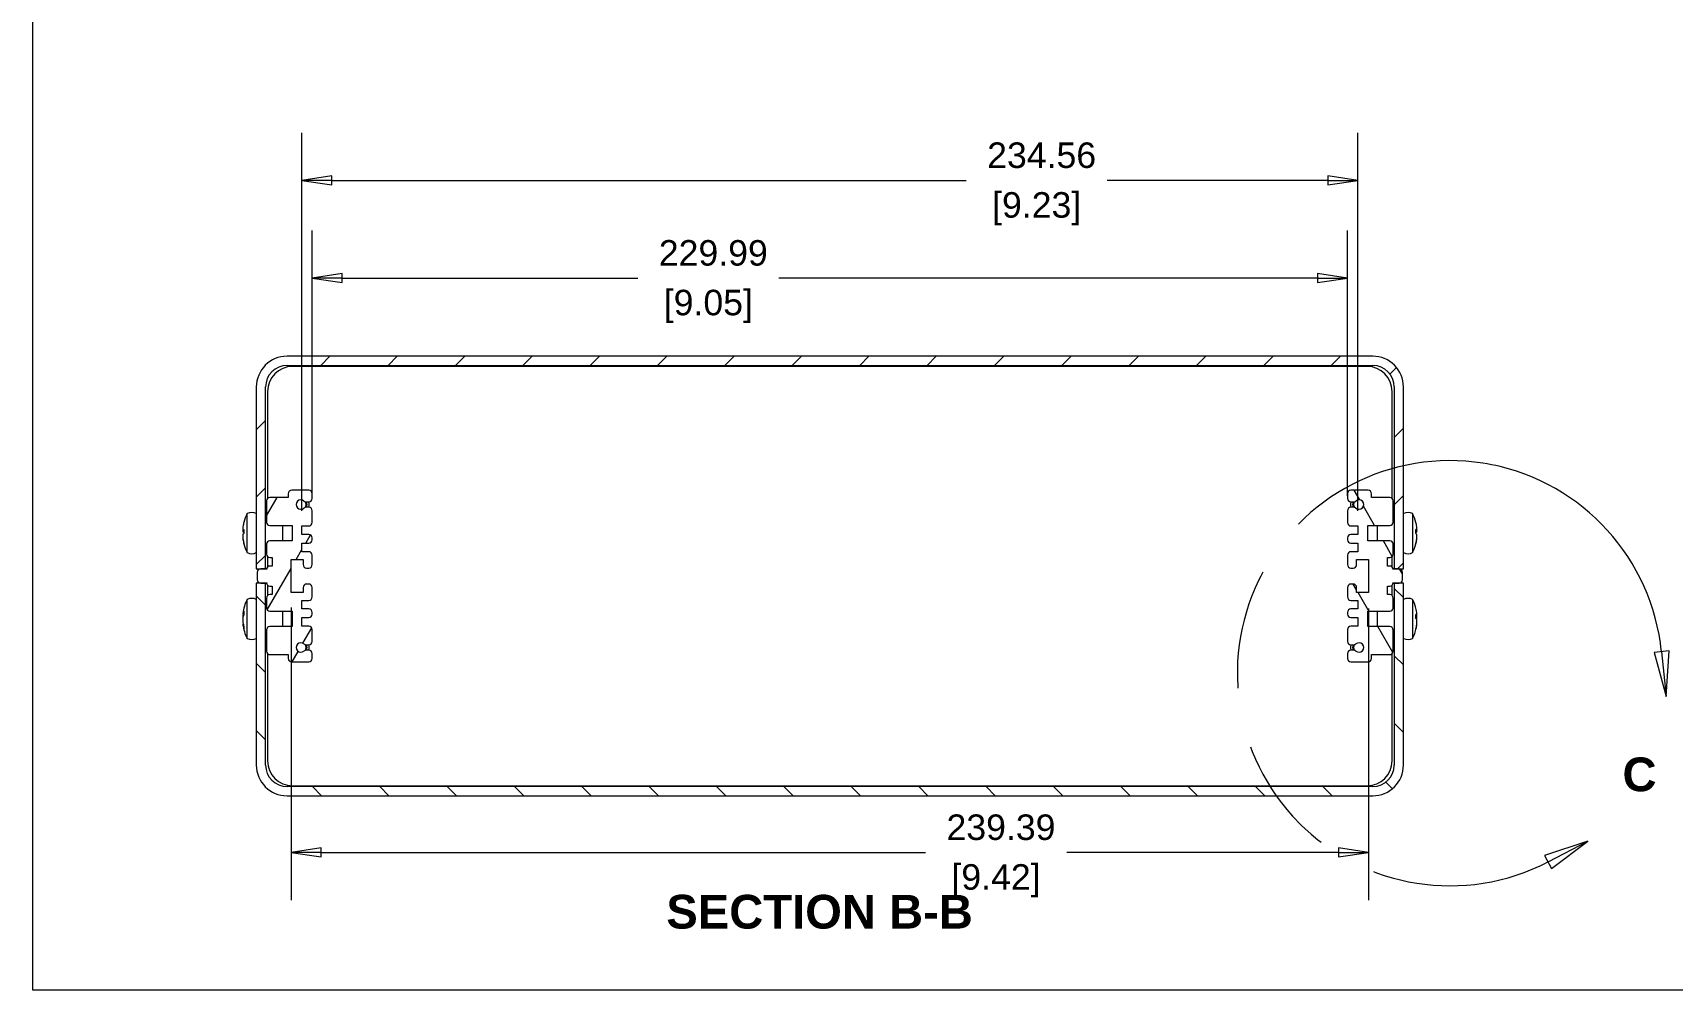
# Model space of a CAD drawing. Header units: millimetres. Extents: x 12 to 919, y 12 to 708.
# Drawn here: x 21.2 to 385.4, y 21.2 to 233.9 of the extents above; entities that cross this region are included whole.
import ezdxf

# ---------------------------------------------------------------- set-up
doc = ezdxf.new("R2010")
doc.units = ezdxf.units.MM
doc.header["$LTSCALE"] = 3.333333
doc.linetypes.add('DOUBLE_DASH_CHAIN', pattern=[1.2403, 0.6614, -0.0827, 0.1654, -0.0827, 0.1654, -0.0827])
doc.layers.get('0').update_dxf_attribs({"lineweight": 25})
for name, color, linetype, lineweight in [('Detail Boundary (ANSI)', 7, 'DOUBLE_DASH_CHAIN', 9), ('Dimension (ANSI)', 7, 'Continuous', 9), ('Hatch (ANSI)', 7, 'Continuous', 9), ('Sketch Geometry (ANSI)', 7, 'Continuous', 9), ('Symbol (ANSI)', 7, 'Continuous', 9), ('Visible (ANSI)', 7, 'Continuous', 9)]:
    doc.layers.add(name, color=color, linetype=linetype, lineweight=lineweight)
doc.styles.add('Label Text (ANSI)', font='arialbd.ttf')
doc.styles.add('Note Text (ANSI)', font='arial.ttf')
doc.dimstyles.new('Default - mm_inch (ANSI)', dxfattribs={"dimscale": 3.333333, "dimtxt": 1.7, "dimasz": 2, "dimexe": 3.175, "dimexo": 1, "dimgap": 0.8, "dimtad": 0, "dimtih": 1, "dimtoh": 1, "dimrnd": 1e-08, "dimzin": 4, "dimdsep": 46, "dimtxsty": 'Note Text (ANSI)', "dimblk": 'Filled-1', "dimcen": 0.09, "dimdle": 10, "dimclrd": 256, "dimclre": 256, "dimclrt": 256, "dimadec": 1, "dimazin": 0, "dimtfac": 1.176471, "dimtofl": 0, "dimtmove": 0, "dimatfit": 3, "dimfxl": 0, "dimtolj": 1, "dimtzin": 0, "dimlwd": -1, "dimlwe": -1, "dimarcsym": 0})

# ---------------------------------------------------------------- blocks, each defined once
blk = doc.blocks.new('Borders Default Border')
at = {"layer": 'Sketch Geometry (ANSI)', "flags": 128}
blk.add_lwpolyline([(6.35, 6.35), (6.35, 209.55), (273.05, 209.55), (273.05, 6.35), (6.35, 6.35)], dxfattribs=at)
blk = doc.blocks.new('2dDetail0')
at = {"layer": 'Detail Boundary (ANSI)', "linetype": 'Continuous'}
for p, q in [((115.4, 28.96), (114.41, 28.86)), ((114.41, 28.86), (115.21, 25.93)), ((114.9, 28.91), (115.21, 25.93)), ((115.21, 25.93), (115.4, 28.96)), ((110, 16.28), (107.11, 15.34)), ((107.11, 15.34), (107.57, 14.46)), ((107.34, 14.9), (110, 16.28)), ((107.57, 14.46), (110, 16.28))]:
    blk.add_line(p, q, dxfattribs=at)
at = {"layer": 'Detail Boundary (ANSI)', "linetype": 'Continuous', "flags": 128}
for points in [[(114.41, 28.86), (115.21, 25.93), (115.4, 28.96), (114.41, 28.86)], [(107.57, 14.46), (110, 16.28), (107.11, 15.34), (107.57, 14.46)]]:
    blk.add_lwpolyline(points, dxfattribs=at)
at = {"layer": 'Detail Boundary (ANSI)', "ltscale": 14.541148}
blk.add_arc((100.8, 27.48), 14.17, 5.8196, 297.458, dxfattribs=at)
at = {"layer": 'Detail Boundary (ANSI)'}
for points in [[(114.41, 28.86), (115.21, 25.93), (115.4, 28.96), (114.41, 28.86)], [(107.57, 14.46), (110, 16.28), (107.11, 15.34), (107.57, 14.46)]]:
    blk.add_solid(points, dxfattribs=at)
at = {"layer": 'Detail Boundary (ANSI)', "insert": (112.3, 19.58), "char_height": 2.25, "attachment_point": 7, "style": 'Label Text (ANSI)'}
blk.add_mtext('C', dxfattribs=at)
blk = doc.blocks.new('Filled-1')
at = {"color": 0}
for p, q in [((0, 0), (-1, 0.15)), ((-1, 0.15), (-1, -0.15)), ((-1, 0), (0, 0)), ((-1, -0.15), (0, 0))]:
    blk.add_line(p, q, dxfattribs=at)
at = {"color": 0, "flags": 128}
blk.add_lwpolyline([(-1, -0.15), (0, 0), (-1, 0.15), (-1, -0.15)], dxfattribs=at)
at = {"color": 0}
blk.add_solid([(-1, -0.15), (0, 0), (-1, 0.15), (-1, -0.15)], dxfattribs=at)
blk = doc.blocks.new('*D22')
at = {"layer": 'Defpoints', "color": 0, "transparency": 16777216}
for p in [(83.25, 179.39), (83.25, 127.71), (313.24, 127.71)]:
    blk.add_point(p, dxfattribs=at)
at = {"layer": 'Dimension (ANSI)', "transparency": 16777216}
for p, q in [((83.25, 131.04), (83.25, 189.98)), ((313.24, 131.04), (313.24, 189.98)), ((89.92, 179.39), (155.55, 179.39)), ((306.57, 179.39), (186.94, 179.39))]:
    blk.add_line(p, q, dxfattribs=at)
at = {"layer": 'Dimension (ANSI)', "transparency": 16777216, "xscale": 6.666666666666667, "yscale": 6.666666666666667, "zscale": 6.666666666666667, "rotation": 180}
blk.add_blockref('Filled-1', (83.25, 179.39), dxfattribs=at)
at = {"layer": 'Dimension (ANSI)', "transparency": 16777216, "xscale": 6.666666666666667, "yscale": 6.666666666666667, "zscale": 6.666666666666667}
blk.add_blockref('Filled-1', (313.24, 179.39), dxfattribs=at)
at = {"layer": 'Dimension (ANSI)', "transparency": 16777216, "attachment_point": 5, "style": 'Note Text (ANSI)'}
for s, insert, char_height in [('\\A1; 229.99', (171.25, 184.95), 5.6667), ('\\A1;[9.05]', (171.25, 173.1), 5.667)]:
    blk.add_mtext(s, dxfattribs=dict(at, insert=insert, char_height=char_height))
blk = doc.blocks.new('*D23')
at = {"layer": 'Defpoints', "color": 0, "transparency": 16777216}
for p in [(80.97, 201.09), (80.97, 124.31), (315.53, 124.31)]:
    blk.add_point(p, dxfattribs=at)
at = {"layer": 'Dimension (ANSI)', "transparency": 16777216}
for p, q in [((80.97, 127.65), (80.97, 211.67)), ((315.53, 127.65), (315.53, 211.67)), ((87.63, 201.09), (228.5, 201.09)), ((308.86, 201.09), (259.88, 201.09))]:
    blk.add_line(p, q, dxfattribs=at)
at = {"layer": 'Dimension (ANSI)', "transparency": 16777216, "xscale": 6.666666666666667, "yscale": 6.666666666666667, "zscale": 6.666666666666667, "rotation": 180}
blk.add_blockref('Filled-1', (80.97, 201.09), dxfattribs=at)
at = {"layer": 'Dimension (ANSI)', "transparency": 16777216, "xscale": 6.666666666666667, "yscale": 6.666666666666667, "zscale": 6.666666666666667}
blk.add_blockref('Filled-1', (315.53, 201.09), dxfattribs=at)
at = {"layer": 'Dimension (ANSI)', "transparency": 16777216, "attachment_point": 5, "style": 'Note Text (ANSI)'}
for s, insert, char_height in [('\\A1; 234.56', (244.19, 206.65), 5.6667), ('\\A1;[9.23]', (244.19, 194.79), 5.667)]:
    blk.add_mtext(s, dxfattribs=dict(at, insert=insert, char_height=char_height))
blk = doc.blocks.new('*D26')
at = {"layer": 'Defpoints', "color": 0, "transparency": 16777216}
for p in [(78.55, 109.51), (317.94, 109.27), (78.55, 51.77)]:
    blk.add_point(p, dxfattribs=at)
at = {"layer": 'Dimension (ANSI)', "transparency": 16777216}
for p, q in [((78.55, 106.17), (78.55, 41.19)), ((317.94, 105.94), (317.94, 41.19)), ((85.22, 51.77), (219.47, 51.77)), ((311.27, 51.77), (250.86, 51.77))]:
    blk.add_line(p, q, dxfattribs=at)
at = {"layer": 'Dimension (ANSI)', "transparency": 16777216, "xscale": 6.666666666666667, "yscale": 6.666666666666667, "zscale": 6.666666666666667, "rotation": 180}
blk.add_blockref('Filled-1', (78.55, 51.77), dxfattribs=at)
at = {"layer": 'Dimension (ANSI)', "transparency": 16777216, "xscale": 6.666666666666667, "yscale": 6.666666666666667, "zscale": 6.666666666666667}
blk.add_blockref('Filled-1', (317.94, 51.77), dxfattribs=at)
at = {"layer": 'Dimension (ANSI)', "transparency": 16777216, "attachment_point": 5, "style": 'Note Text (ANSI)'}
for s, insert, char_height in [('\\A1; 239.39', (235.16, 57.34), 5.6667), ('\\A1;[9.42]', (235.16, 45.48), 5.667)]:
    blk.add_mtext(s, dxfattribs=dict(at, insert=insert, char_height=char_height))

msp = doc.modelspace()

# ---------------------------------------------------------------- hatches: boundary and pattern name
at = {"layer": 'Hatch (ANSI)'}
h = msp.add_hatch(dxfattribs=at)
h.set_pattern_fill('ANSI31', color=256, scale=84.666667, style=0)
h.set_pattern_definition([(45, (0, 0), (-7.48355, 7.48355), [])])
edge = h.paths.add_edge_path()
edge.add_line((323.607, 114.777), (324.695, 114.777))
edge.add_line((324.695, 114.777), (325.665, 114.777))
edge.add_line((325.665, 114.777), (325.665, 155.188))
edge.add_ellipse((318.832, 155.188), major_axis=(0, 6.833), ratio=1, start_angle=270, end_angle=360)
edge.add_line((318.832, 162.021), (77.659, 162.021))
edge.add_ellipse((77.659, 155.188), major_axis=(-6.833, 0), ratio=1, start_angle=270, end_angle=360)
edge.add_line((70.826, 155.188), (70.826, 114.777))
edge.add_line((70.826, 114.777), (71.796, 114.777))
edge.add_line((71.796, 114.777), (72.884, 114.777))
edge.add_line((72.884, 114.777), (72.884, 155.188))
edge.add_ellipse((77.659, 155.188), major_axis=(0, 4.775), ratio=1, start_angle=0, end_angle=90, ccw=False)
edge.add_line((77.659, 159.963), (318.832, 159.963))
edge.add_ellipse((318.832, 155.188), major_axis=(4.775, 0), ratio=1, start_angle=0, end_angle=90, ccw=False)
edge.add_line((323.607, 155.188), (323.607, 114.777))
h = msp.add_hatch(dxfattribs=at)
h.set_pattern_fill('ANSI31', color=256, scale=84.666667, angle=14.99998, style=0)
h.set_pattern_definition([(60, (0, 0), (-9.1654, 5.2917), [])])
edge = h.paths.add_edge_path()
edge.add_line((83.252, 94.901), (83.252, 95.955))
edge.add_ellipse((82.49, 95.955), major_axis=(0, 0.762), ratio=1, start_angle=270, end_angle=360)
edge.add_line((82.49, 96.717), (81.917, 96.717))
edge.add_ellipse((81.917, 95.955), major_axis=(-0.762, 0), ratio=1, start_angle=270, end_angle=311.56083)
edge.add_ellipse((80.712, 97.314), major_axis=(0.699, -0.789), ratio=1, start_angle=96.87833, end_angle=360, ccw=False)
edge.add_ellipse((81.917, 98.673), major_axis=(0.57, -0.506), ratio=1, start_angle=270, end_angle=311.56083)
edge.add_line((81.917, 97.911), (82.49, 97.911))
edge.add_ellipse((82.49, 98.673), major_axis=(0.762, 0), ratio=1, start_angle=270, end_angle=360)
edge.add_line((83.252, 98.673), (83.252, 101.302))
edge.add_ellipse((82.49, 101.302), major_axis=(0, 0.762), ratio=1, start_angle=270, end_angle=360)
edge.add_line((82.49, 102.064), (80.966, 102.064))
edge.add_line((80.966, 102.064), (80.966, 103.969))
edge.add_line((80.966, 103.969), (82.49, 103.969))
edge.add_ellipse((82.49, 104.731), major_axis=(0.762, 0), ratio=1, start_angle=270, end_angle=360)
edge.add_line((83.252, 104.731), (83.252, 105.112))
edge.add_ellipse((82.49, 105.112), major_axis=(0, 0.762), ratio=1, start_angle=270, end_angle=360)
edge.add_line((82.49, 105.874), (80.966, 105.874))
edge.add_line((80.966, 105.874), (80.966, 107.779))
edge.add_line((80.966, 107.779), (82.49, 107.779))
edge.add_ellipse((82.49, 108.541), major_axis=(0.762, 0), ratio=1, start_angle=270, end_angle=360)
edge.add_line((83.252, 108.541), (83.252, 110.649))
edge.add_ellipse((82.49, 110.649), major_axis=(0, 0.762), ratio=1, start_angle=270, end_angle=360)
edge.add_line((82.49, 111.411), (81.982, 111.411))
edge.add_ellipse((81.982, 110.649), major_axis=(-0.762, 0), ratio=1, start_angle=270, end_angle=360)
edge.add_line((81.22, 110.649), (81.22, 109.506))
edge.add_line((81.22, 109.506), (78.553, 109.506))
edge.add_line((78.553, 109.506), (78.553, 116.872))
edge.add_line((78.553, 116.872), (81.22, 116.872))
edge.add_line((81.22, 116.872), (81.22, 115.729))
edge.add_ellipse((81.982, 115.729), major_axis=(0, -0.762), ratio=1, start_angle=270, end_angle=360)
edge.add_line((81.982, 114.967), (82.49, 114.967))
edge.add_ellipse((82.49, 115.729), major_axis=(0.762, 0), ratio=1, start_angle=270, end_angle=360)
edge.add_line((83.252, 115.729), (83.252, 117.837))
edge.add_ellipse((82.49, 117.837), major_axis=(0, 0.762), ratio=1, start_angle=270, end_angle=360)
edge.add_line((82.49, 118.599), (80.966, 118.599))
edge.add_line((80.966, 118.599), (80.966, 120.504))
edge.add_line((80.966, 120.504), (82.49, 120.504))
edge.add_ellipse((82.49, 121.266), major_axis=(0.762, 0), ratio=1, start_angle=270, end_angle=360)
edge.add_line((83.252, 121.266), (83.252, 121.647))
edge.add_ellipse((82.49, 121.647), major_axis=(0, 0.762), ratio=1, start_angle=270, end_angle=360)
edge.add_line((82.49, 122.409), (80.966, 122.409))
edge.add_line((80.966, 122.409), (80.966, 124.314))
edge.add_line((80.966, 124.314), (82.49, 124.314))
edge.add_ellipse((82.49, 125.076), major_axis=(0.762, 0), ratio=1, start_angle=270, end_angle=360)
edge.add_line((83.252, 125.076), (83.252, 127.705))
edge.add_ellipse((82.49, 127.705), major_axis=(0, 0.762), ratio=1, start_angle=270, end_angle=360)
edge.add_line((82.49, 128.467), (81.917, 128.467))
edge.add_ellipse((81.917, 127.705), major_axis=(-0.762, 0), ratio=1, start_angle=270, end_angle=311.56083)
edge.add_ellipse((80.712, 129.064), major_axis=(-0.789, -0.699), ratio=1, start_angle=186.87833, end_angle=450, ccw=False)
edge.add_ellipse((81.917, 130.423), major_axis=(0.57, -0.506), ratio=1, start_angle=270, end_angle=311.56083)
edge.add_line((81.917, 129.661), (82.49, 129.661))
edge.add_ellipse((82.49, 130.423), major_axis=(0.762, 0), ratio=1, start_angle=270, end_angle=360)
edge.add_line((83.252, 130.423), (83.252, 131.477))
edge.add_ellipse((82.49, 131.477), major_axis=(0, 0.762), ratio=1, start_angle=270, end_angle=360)
edge.add_line((82.49, 132.239), (78.68, 132.239))
edge.add_ellipse((78.68, 131.477), major_axis=(-0.762, 0), ratio=1, start_angle=270, end_angle=360)
edge.add_line((77.918, 131.477), (77.918, 130.652))
edge.add_line((77.918, 130.652), (73.854, 130.652))
edge.add_ellipse((73.854, 129.89), major_axis=(-0.762, 0), ratio=1, start_angle=270, end_angle=360)
edge.add_line((73.092, 129.89), (73.092, 125.191))
edge.add_ellipse((73.854, 125.191), major_axis=(0, -0.762), ratio=1, start_angle=270, end_angle=360)
edge.add_line((73.854, 124.429), (78.756, 124.429))
edge.add_line((78.756, 124.429), (78.756, 121))
edge.add_line((78.756, 121), (73.854, 121))
edge.add_ellipse((73.854, 120.238), major_axis=(-0.762, 0), ratio=1, start_angle=270, end_angle=360)
edge.add_line((73.092, 120.238), (73.092, 118.079))
edge.add_ellipse((73.854, 118.079), major_axis=(0, -0.762), ratio=1, start_angle=270, end_angle=360)
edge.add_line((73.854, 117.317), (74.362, 117.317))
edge.add_line((74.362, 117.317), (74.362, 115.412))
edge.add_line((74.362, 115.412), (73.854, 115.412))
edge.add_ellipse((73.854, 114.65), major_axis=(-0.762, 0), ratio=1, start_angle=270, end_angle=360)
edge.add_line((73.092, 114.65), (73.092, 114.777))
edge.add_line((73.092, 114.777), (72.884, 114.777))
edge.add_line((72.884, 114.777), (71.796, 114.777))
edge.add_ellipse((71.796, 114.015), major_axis=(-0.762, 0), ratio=1, start_angle=270, end_angle=360)
edge.add_line((71.034, 114.015), (71.034, 112.364))
edge.add_ellipse((71.796, 112.364), major_axis=(0, -0.762), ratio=1, start_angle=270, end_angle=360)
edge.add_line((71.796, 111.602), (72.884, 111.602))
edge.add_line((72.884, 111.602), (73.092, 111.602))
edge.add_line((73.092, 111.602), (73.092, 111.729))
edge.add_ellipse((73.854, 111.729), major_axis=(0, -0.762), ratio=1, start_angle=270, end_angle=360)
edge.add_line((73.854, 110.967), (74.362, 110.967))
edge.add_line((74.362, 110.967), (74.362, 109.062))
edge.add_line((74.362, 109.062), (73.854, 109.062))
edge.add_ellipse((73.854, 108.3), major_axis=(-0.762, 0), ratio=1, start_angle=270, end_angle=360)
edge.add_line((73.092, 108.3), (73.092, 106.141))
edge.add_ellipse((73.854, 106.141), major_axis=(0, -0.762), ratio=1, start_angle=270, end_angle=360)
edge.add_line((73.854, 105.379), (78.756, 105.379))
edge.add_line((78.756, 105.379), (78.756, 101.95))
edge.add_line((78.756, 101.95), (73.854, 101.95))
edge.add_ellipse((73.854, 101.188), major_axis=(-0.762, 0), ratio=1, start_angle=270, end_angle=360)
edge.add_line((73.092, 101.188), (73.092, 96.489))
edge.add_ellipse((73.854, 96.489), major_axis=(0, -0.762), ratio=1, start_angle=270, end_angle=360)
edge.add_line((73.854, 95.727), (77.918, 95.727))
edge.add_line((77.918, 95.727), (77.918, 94.901))
edge.add_ellipse((78.68, 94.901), major_axis=(0, -0.762), ratio=1, start_angle=270, end_angle=360)
edge.add_line((78.68, 94.139), (82.49, 94.139))
edge.add_ellipse((82.49, 94.901), major_axis=(0.762, 0), ratio=1, start_angle=270, end_angle=360)
h = msp.add_hatch(dxfattribs=at)
h.set_pattern_fill('ANSI31', color=256, scale=84.666667, angle=75.00018, style=0)
h.set_pattern_definition([(120.0002, (0, 0), (-9.16542, -5.2917), [])])
edge = h.paths.add_edge_path()
edge.add_line((313.239, 95.955), (313.239, 94.901))
edge.add_ellipse((314.001, 94.901), major_axis=(0, -0.762), ratio=1, start_angle=270, end_angle=360)
edge.add_line((314.001, 94.139), (317.811, 94.139))
edge.add_ellipse((317.811, 94.901), major_axis=(0.762, 0), ratio=1, start_angle=270, end_angle=360)
edge.add_line((318.573, 94.901), (318.573, 95.727))
edge.add_line((318.573, 95.727), (322.637, 95.727))
edge.add_ellipse((322.637, 96.489), major_axis=(0.762, 0), ratio=1, start_angle=270, end_angle=360)
edge.add_line((323.399, 96.489), (323.399, 101.188))
edge.add_ellipse((322.637, 101.188), major_axis=(0, 0.762), ratio=1, start_angle=270, end_angle=360)
edge.add_line((322.637, 101.95), (317.735, 101.95))
edge.add_line((317.735, 101.95), (317.735, 105.379))
edge.add_line((317.735, 105.379), (322.637, 105.379))
edge.add_ellipse((322.637, 106.141), major_axis=(0.762, 0), ratio=1, start_angle=270, end_angle=360)
edge.add_line((323.399, 106.141), (323.399, 108.3))
edge.add_ellipse((322.637, 108.3), major_axis=(0, 0.762), ratio=1, start_angle=270, end_angle=360)
edge.add_line((322.637, 109.062), (322.129, 109.062))
edge.add_line((322.129, 109.062), (322.129, 110.967))
edge.add_line((322.129, 110.967), (322.637, 110.967))
edge.add_ellipse((322.637, 111.729), major_axis=(0.762, 0), ratio=1, start_angle=270, end_angle=360)
edge.add_line((323.399, 111.729), (323.399, 111.602))
edge.add_line((323.399, 111.602), (323.607, 111.602))
edge.add_line((323.607, 111.602), (324.695, 111.602))
edge.add_ellipse((324.695, 112.364), major_axis=(0.762, 0), ratio=1, start_angle=270, end_angle=360)
edge.add_line((325.457, 112.364), (325.457, 114.015))
edge.add_ellipse((324.695, 114.015), major_axis=(0, 0.762), ratio=1, start_angle=270, end_angle=360)
edge.add_line((324.695, 114.777), (323.607, 114.777))
edge.add_line((323.607, 114.777), (323.399, 114.777))
edge.add_line((323.399, 114.777), (323.399, 114.65))
edge.add_ellipse((322.637, 114.65), major_axis=(0, 0.762), ratio=1, start_angle=270, end_angle=360)
edge.add_line((322.637, 115.412), (322.129, 115.412))
edge.add_line((322.129, 115.412), (322.129, 117.317))
edge.add_line((322.129, 117.317), (322.637, 117.317))
edge.add_ellipse((322.637, 118.079), major_axis=(0.762, 0), ratio=1, start_angle=270, end_angle=360)
edge.add_line((323.399, 118.079), (323.399, 120.238))
edge.add_ellipse((322.637, 120.238), major_axis=(0, 0.762), ratio=1, start_angle=270, end_angle=360)
edge.add_line((322.637, 121), (317.735, 121))
edge.add_line((317.735, 121), (317.735, 124.429))
edge.add_line((317.735, 124.429), (322.637, 124.429))
edge.add_ellipse((322.637, 125.191), major_axis=(0.762, 0), ratio=1, start_angle=270, end_angle=360)
edge.add_line((323.399, 125.191), (323.399, 129.89))
edge.add_ellipse((322.637, 129.89), major_axis=(0, 0.762), ratio=1, start_angle=270, end_angle=360)
edge.add_line((322.637, 130.652), (318.573, 130.652))
edge.add_line((318.573, 130.652), (318.573, 131.477))
edge.add_ellipse((317.811, 131.477), major_axis=(0, 0.762), ratio=1, start_angle=270, end_angle=360)
edge.add_line((317.811, 132.239), (314.001, 132.239))
edge.add_ellipse((314.001, 131.477), major_axis=(-0.762, 0), ratio=1, start_angle=270, end_angle=360)
edge.add_line((313.239, 131.477), (313.239, 130.423))
edge.add_ellipse((314.001, 130.423), major_axis=(0, -0.762), ratio=1, start_angle=270, end_angle=360)
edge.add_line((314.001, 129.661), (314.575, 129.661))
edge.add_ellipse((314.575, 130.423), major_axis=(0.762, 0), ratio=1, start_angle=270, end_angle=311.56083)
edge.add_ellipse((315.779, 129.064), major_axis=(-0.699, 0.789), ratio=1, start_angle=96.87833, end_angle=360, ccw=False)
edge.add_ellipse((314.575, 127.705), major_axis=(-0.57, 0.506), ratio=1, start_angle=270, end_angle=311.56083)
edge.add_line((314.575, 128.467), (314.001, 128.467))
edge.add_ellipse((314.001, 127.705), major_axis=(-0.762, 0), ratio=1, start_angle=270, end_angle=360)
edge.add_line((313.239, 127.705), (313.239, 125.076))
edge.add_ellipse((314.001, 125.076), major_axis=(0, -0.762), ratio=1, start_angle=270, end_angle=360)
edge.add_line((314.001, 124.314), (315.525, 124.314))
edge.add_line((315.525, 124.314), (315.525, 122.409))
edge.add_line((315.525, 122.409), (314.001, 122.409))
edge.add_ellipse((314.001, 121.647), major_axis=(-0.762, 0), ratio=1, start_angle=270, end_angle=360)
edge.add_line((313.239, 121.647), (313.239, 121.266))
edge.add_ellipse((314.001, 121.266), major_axis=(0, -0.762), ratio=1, start_angle=270, end_angle=360)
edge.add_line((314.001, 120.504), (315.525, 120.504))
edge.add_line((315.525, 120.504), (315.525, 118.599))
edge.add_line((315.525, 118.599), (314.001, 118.599))
edge.add_ellipse((314.001, 117.837), major_axis=(-0.762, 0), ratio=1, start_angle=270, end_angle=360)
edge.add_line((313.239, 117.837), (313.239, 115.729))
edge.add_ellipse((314.001, 115.729), major_axis=(0, -0.762), ratio=1, start_angle=270, end_angle=360)
edge.add_line((314.001, 114.967), (314.509, 114.967))
edge.add_ellipse((314.509, 115.729), major_axis=(0.762, 0), ratio=1, start_angle=270, end_angle=360)
edge.add_line((315.271, 115.729), (315.271, 116.872))
edge.add_line((315.271, 116.872), (317.938, 116.872))
edge.add_line((317.938, 116.872), (317.938, 109.506))
edge.add_line((317.938, 109.506), (315.271, 109.506))
edge.add_line((315.271, 109.506), (315.271, 110.649))
edge.add_ellipse((314.509, 110.649), major_axis=(0, 0.762), ratio=1, start_angle=270, end_angle=360)
edge.add_line((314.509, 111.411), (314.001, 111.411))
edge.add_ellipse((314.001, 110.649), major_axis=(-0.762, 0), ratio=1, start_angle=270, end_angle=360)
edge.add_line((313.239, 110.649), (313.239, 108.541))
edge.add_ellipse((314.001, 108.541), major_axis=(0, -0.762), ratio=1, start_angle=270, end_angle=360)
edge.add_line((314.001, 107.779), (315.525, 107.779))
edge.add_line((315.525, 107.779), (315.525, 105.874))
edge.add_line((315.525, 105.874), (314.001, 105.874))
edge.add_ellipse((314.001, 105.112), major_axis=(-0.762, 0), ratio=1, start_angle=270, end_angle=360)
edge.add_line((313.239, 105.112), (313.239, 104.731))
edge.add_ellipse((314.001, 104.731), major_axis=(0, -0.762), ratio=1, start_angle=270, end_angle=360)
edge.add_line((314.001, 103.969), (315.525, 103.969))
edge.add_line((315.525, 103.969), (315.525, 102.064))
edge.add_line((315.525, 102.064), (314.001, 102.064))
edge.add_ellipse((314.001, 101.302), major_axis=(-0.762, 0), ratio=1, start_angle=270, end_angle=360)
edge.add_line((313.239, 101.302), (313.239, 98.673))
edge.add_ellipse((314.001, 98.673), major_axis=(0, -0.762), ratio=1, start_angle=270, end_angle=360)
edge.add_line((314.001, 97.911), (314.575, 97.911))
edge.add_ellipse((314.575, 98.673), major_axis=(0.762, 0), ratio=1, start_angle=270, end_angle=311.56083)
edge.add_ellipse((315.779, 97.314), major_axis=(0.789, 0.699), ratio=1, start_angle=186.87833, end_angle=450, ccw=False)
edge.add_ellipse((314.575, 95.955), major_axis=(-0.57, 0.506), ratio=1, start_angle=270, end_angle=311.56083)
edge.add_line((314.575, 96.717), (314.001, 96.717))
edge.add_ellipse((314.001, 95.955), major_axis=(-0.762, 0), ratio=1, start_angle=270, end_angle=360)
h = msp.add_hatch(dxfattribs=at)
h.set_pattern_fill('ANSI31', color=256, scale=84.666667, angle=90.00021, style=0)
h.set_pattern_definition([(135.0002, (0, 0), (-7.48352, -7.48357), [])])
edge = h.paths.add_edge_path()
edge.add_line((72.884, 111.602), (71.796, 111.602))
edge.add_line((71.796, 111.602), (70.826, 111.602))
edge.add_line((70.826, 111.602), (70.826, 71.19))
edge.add_ellipse((77.659, 71.19), major_axis=(0, -6.833), ratio=1, start_angle=270, end_angle=360)
edge.add_line((77.659, 64.358), (318.832, 64.358))
edge.add_ellipse((318.832, 71.19), major_axis=(6.833, 0), ratio=1, start_angle=270, end_angle=360)
edge.add_line((325.665, 71.19), (325.665, 111.602))
edge.add_line((325.665, 111.602), (324.695, 111.602))
edge.add_line((324.695, 111.602), (323.607, 111.602))
edge.add_line((323.607, 111.602), (323.607, 71.19))
edge.add_ellipse((318.832, 71.19), major_axis=(0, -4.775), ratio=1, start_angle=0, end_angle=90, ccw=False)
edge.add_line((318.832, 66.415), (77.659, 66.415))
edge.add_ellipse((77.659, 71.19), major_axis=(-4.775, 0), ratio=1, start_angle=0, end_angle=90, ccw=False)
edge.add_line((72.884, 71.19), (72.884, 111.602))

# ---------------------------------------------------------------- linework, layer by layer
at = {"layer": 'Visible (ANSI)'}
for p, q in [((318.832, 162.021), (77.659, 162.021)), ((77.659, 159.963), (318.832, 159.963)), ((317.613, 159.747), (78.878, 159.747)), ((70.826, 155.188), (70.826, 114.777)), ((72.884, 114.777), (72.884, 155.188)), ((73.341, 154.21), (73.341, 130.454)), ((323.15, 130.454), (323.15, 154.21)), ((323.607, 155.188), (323.607, 114.777)), ((325.665, 114.777), (325.665, 155.188)), ((77.918, 131.477), (77.918, 130.652)), ((82.49, 132.239), (78.68, 132.239)), ((83.252, 130.423), (83.252, 131.477)), ((313.239, 131.477), (313.239, 130.423)), ((317.811, 132.239), (314.001, 132.239)), ((318.573, 130.652), (318.573, 131.477)), ((73.092, 129.89), (73.092, 125.191)), ((77.918, 130.652), (73.854, 130.652)), ((81.917, 129.661), (82.49, 129.661)), ((82.49, 128.467), (81.917, 128.467)), ((83.252, 125.076), (83.252, 127.705)), ((313.239, 127.705), (313.239, 125.076)), ((314.001, 129.661), (314.575, 129.661)), ((314.575, 128.467), (314.001, 128.467)), ((322.637, 130.652), (318.573, 130.652)), ((323.399, 125.191), (323.399, 129.89)), ((68.057, 125.112), (68.057, 125.111)), ((68.794, 118.399), (68.794, 127.055)), ((72.884, 125.064), (73.102, 125.064)), ((73.854, 124.429), (78.756, 124.429)), ((76.694, 121), (76.694, 124.429)), ((78.756, 124.429), (78.756, 121)), ((80.966, 122.409), (80.966, 124.314)), ((80.966, 124.314), (82.49, 124.314)), ((314.001, 124.314), (315.525, 124.314)), ((315.525, 124.314), (315.525, 122.409)), ((317.735, 121), (317.735, 124.429)), ((317.735, 124.429), (322.637, 124.429)), ((319.797, 124.429), (319.797, 121)), ((323.607, 125.064), (323.389, 125.064)), ((327.697, 127.055), (327.697, 118.399)), ((328.434, 125.109), (328.434, 125.112)), ((67.823, 123.403), (68.057, 123.378)), ((67.823, 121.791), (67.836, 121.793)), ((67.864, 123.427), (68.057, 123.392)), ((67.864, 122.992), (68.057, 122.96)), ((67.864, 121.303), (67.888, 121.305)), ((68.057, 123.549), (68.057, 122.652)), ((68.057, 120.488), (68.057, 120.342)), ((72.884, 120.39), (73.107, 120.39)), ((73.092, 120.238), (73.092, 118.079)), ((78.756, 121), (73.854, 121)), ((82.49, 122.409), (80.966, 122.409)), ((80.966, 118.599), (80.966, 120.504)), ((80.966, 120.504), (82.49, 120.504)), ((83.252, 121.266), (83.252, 121.647)), ((313.239, 121.647), (313.239, 121.266)), ((315.525, 122.409), (314.001, 122.409)), ((314.001, 120.504), (315.525, 120.504)), ((315.525, 120.504), (315.525, 118.599)), ((322.637, 121), (317.735, 121)), ((323.607, 120.39), (323.384, 120.39)), ((323.399, 118.079), (323.399, 120.238)), ((328.434, 122.615), (328.434, 123.515)), ((328.627, 123.407), (328.434, 123.372)), ((328.627, 123.013), (328.434, 122.981)), ((328.434, 120.342), (328.434, 120.476)), ((328.627, 121.307), (328.606, 121.309)), ((328.668, 123.417), (328.629, 123.413)), ((328.668, 121.801), (328.657, 121.803)), ((73.341, 117.515), (73.341, 115.214)), ((73.854, 117.317), (74.362, 117.317)), ((74.362, 117.317), (74.362, 115.412)), ((78.553, 109.506), (78.553, 116.872)), ((78.553, 116.872), (81.22, 116.872)), ((82.49, 118.599), (80.966, 118.599)), ((81.22, 116.872), (81.22, 115.729)), ((83.252, 115.729), (83.252, 117.837)), ((313.239, 117.837), (313.239, 115.729)), ((315.525, 118.599), (314.001, 118.599)), ((315.271, 115.729), (315.271, 116.872)), ((315.271, 116.872), (317.938, 116.872)), ((317.938, 116.872), (317.938, 109.506)), ((322.129, 115.412), (322.129, 117.317)), ((322.129, 117.317), (322.637, 117.317)), ((323.15, 115.214), (323.15, 117.515)), ((70.826, 114.777), (72.884, 114.777)), ((71.034, 114.015), (71.034, 112.364)), ((73.092, 114.777), (71.796, 114.777)), ((73.092, 114.65), (73.092, 114.777)), ((74.362, 115.412), (73.854, 115.412)), ((81.982, 114.967), (82.49, 114.967)), ((314.001, 114.967), (314.509, 114.967)), ((322.637, 115.412), (322.129, 115.412)), ((324.695, 114.777), (323.399, 114.777)), ((323.399, 114.777), (323.399, 114.65)), ((323.607, 114.777), (325.665, 114.777)), ((325.457, 112.364), (325.457, 114.015)), ((72.884, 111.602), (70.826, 111.602)), ((70.826, 111.602), (70.826, 71.19)), ((71.796, 111.602), (73.092, 111.602)), ((72.884, 71.19), (72.884, 111.602)), ((73.092, 111.602), (73.092, 111.729)), ((73.341, 111.165), (73.341, 108.864)), ((73.854, 110.967), (74.362, 110.967)), ((74.362, 110.967), (74.362, 109.062)), ((81.22, 109.506), (78.553, 109.506)), ((81.22, 110.649), (81.22, 109.506)), ((82.49, 111.411), (81.982, 111.411)), ((83.252, 108.541), (83.252, 110.649)), ((313.239, 110.649), (313.239, 108.541)), ((314.509, 111.411), (314.001, 111.411)), ((315.271, 109.506), (315.271, 110.649)), ((317.938, 109.506), (315.271, 109.506)), ((322.129, 109.062), (322.129, 110.967)), ((322.129, 110.967), (322.637, 110.967)), ((323.15, 108.864), (323.15, 111.165)), ((323.399, 111.729), (323.399, 111.602)), ((323.399, 111.602), (324.695, 111.602)), ((325.665, 111.602), (323.607, 111.602)), ((323.607, 111.602), (323.607, 71.19)), ((325.665, 71.19), (325.665, 111.602)), ((68.794, 99.324), (68.794, 107.979)), ((72.884, 105.988), (73.107, 105.988)), ((73.092, 108.3), (73.092, 106.141)), ((74.362, 109.062), (73.854, 109.062)), ((80.966, 105.874), (80.966, 107.779)), ((80.966, 107.779), (82.49, 107.779)), ((82.49, 105.874), (80.966, 105.874)), ((314.001, 107.779), (315.525, 107.779)), ((315.525, 105.874), (314.001, 105.874)), ((315.525, 107.779), (315.525, 105.874)), ((322.637, 109.062), (322.129, 109.062)), ((323.607, 105.988), (323.384, 105.988)), ((323.399, 106.141), (323.399, 108.3)), ((327.697, 107.979), (327.697, 99.324)), ((67.823, 104.79), (68.057, 104.748)), ((67.823, 103.843), (67.845, 103.843)), ((67.823, 102.513), (67.921, 102.531)), ((67.864, 104.84), (68.057, 104.807)), ((67.864, 104.479), (67.998, 104.488)), ((67.864, 102.257), (67.983, 102.274)), ((68.057, 105.379), (68.057, 104.639)), ((68.057, 102.008), (68.057, 101.481)), ((73.854, 105.379), (78.756, 105.379)), ((76.694, 101.95), (76.694, 105.379)), ((78.756, 105.379), (78.756, 101.95)), ((80.966, 102.064), (80.966, 103.969)), ((80.966, 103.969), (82.49, 103.969)), ((82.49, 102.064), (80.966, 102.064)), ((83.252, 104.731), (83.252, 105.112)), ((313.239, 105.112), (313.239, 104.731)), ((314.001, 103.969), (315.525, 103.969)), ((315.525, 102.064), (314.001, 102.064)), ((315.525, 103.969), (315.525, 102.064)), ((317.735, 101.95), (317.735, 105.379)), ((317.735, 105.379), (322.637, 105.379)), ((319.797, 105.379), (319.797, 101.95)), ((328.434, 103.736), (328.434, 104.621)), ((328.627, 104.434), (328.434, 104.399)), ((328.668, 104.263), (328.434, 104.241)), ((328.627, 103.821), (328.434, 103.79)), ((328.627, 102.213), (328.593, 102.216)), ((328.668, 102.672), (328.648, 102.675)), ((72.884, 101.315), (73.102, 101.315)), ((73.092, 101.188), (73.092, 96.489)), ((78.756, 101.95), (73.854, 101.95)), ((83.252, 98.673), (83.252, 101.302)), ((313.239, 101.302), (313.239, 98.673)), ((322.637, 101.95), (317.735, 101.95)), ((323.607, 101.315), (323.389, 101.315)), ((323.399, 96.489), (323.399, 101.188)), ((328.434, 101.268), (328.434, 101.473)), ((73.341, 95.925), (73.341, 72.143)), ((73.854, 95.727), (77.918, 95.727)), ((77.918, 95.727), (77.918, 94.901)), ((81.917, 97.911), (82.49, 97.911)), ((82.49, 96.717), (81.917, 96.717)), ((83.252, 94.901), (83.252, 95.955)), ((313.239, 95.955), (313.239, 94.901)), ((314.001, 97.911), (314.575, 97.911)), ((314.575, 96.717), (314.001, 96.717)), ((318.573, 94.901), (318.573, 95.727)), ((318.573, 95.727), (322.637, 95.727)), ((323.15, 72.143), (323.15, 95.925)), ((78.68, 94.139), (82.49, 94.139)), ((314.001, 94.139), (317.811, 94.139)), ((318.832, 66.415), (77.659, 66.415)), ((78.878, 66.606), (317.613, 66.606)), ((77.659, 64.358), (318.832, 64.358))]:
    msp.add_line(p, q, dxfattribs=at)
for centre, radius, start, end in [((77.659, 155.188), 6.833, 90, 180), ((318.832, 155.188), 6.833, 0, 90), ((77.659, 155.188), 4.775, 90, 180), ((78.878, 154.21), 5.537, 90, 180), ((317.613, 154.21), 5.537, 0, 90), ((318.832, 155.188), 4.775, 0, 90), ((78.68, 131.477), 0.762, 90, 180), ((82.49, 131.477), 0.762, 0, 90), ((314.001, 131.477), 0.762, 90, 180), ((317.811, 131.477), 0.762, 0, 90), ((73.854, 129.89), 0.762, 90, 180), ((80.712, 129.064), 1.054, 48.43917, 311.56083), ((81.917, 130.423), 0.762, 228.43917, 270), ((81.917, 127.705), 0.762, 90, 131.56083), ((80.707, 129.039), 1.175, 329.41666, 34.2044), ((80.707, 129.039), 1.397, 335.85226, 26.45242), ((82.49, 130.423), 0.762, 270, 0), ((82.49, 127.705), 0.762, 0, 90), ((80.707, 129.039), 1.892, 342.4121, 19.19994), ((314.001, 130.423), 0.762, 180, 270), ((314.001, 127.705), 0.762, 90, 180), ((315.784, 129.039), 1.892, 160.80006, 197.5879), ((315.784, 129.039), 1.397, 153.54758, 204.14774), ((314.575, 130.423), 0.762, 270, 311.56083), ((314.575, 127.705), 0.762, 48.43917, 90), ((315.784, 129.039), 1.175, 145.7956, 210.58334), ((315.779, 129.064), 1.054, 228.43917, 131.56083), ((322.637, 129.89), 0.762, 0, 90), ((77.266, 122.727), 9.513, 152.93992, 165.48168), ((69.81, 125.064), 2.235, 62.96431, 117.03569), ((73.854, 125.191), 0.762, 180, 270), ((82.49, 125.076), 0.762, 270, 0), ((314.001, 125.076), 0.762, 180, 270), ((322.637, 125.191), 0.762, 270, 0), ((326.681, 125.064), 2.235, 62.96431, 117.03569), ((319.225, 122.727), 9.513, 14.51832, 27.06008), ((77.266, 122.727), 9.513, 194.51832, 207.06008), ((73.854, 120.238), 0.762, 90, 180), ((82.49, 121.647), 0.762, 0, 90), ((82.49, 121.266), 0.762, 270, 0), ((314.001, 121.647), 0.762, 90, 180), ((314.001, 121.266), 0.762, 180, 270), ((322.637, 120.238), 0.762, 0, 90), ((319.225, 122.727), 9.513, 332.93992, 345.48168), ((69.81, 120.39), 2.235, 242.96431, 297.03569), ((73.854, 118.079), 0.762, 180, 270), ((82.49, 117.837), 0.762, 0, 90), ((314.001, 117.837), 0.762, 90, 180), ((322.637, 118.079), 0.762, 270, 0), ((326.681, 120.39), 2.235, 242.96431, 297.03569), ((71.796, 114.015), 0.762, 90, 180), ((73.854, 114.65), 0.762, 90, 180), ((81.982, 115.729), 0.762, 180, 270), ((82.49, 115.729), 0.762, 270, 0), ((314.001, 115.729), 0.762, 180, 270), ((314.509, 115.729), 0.762, 270, 0), ((322.637, 114.65), 0.762, 0, 90), ((324.695, 114.015), 0.762, 0, 90), ((71.796, 112.364), 0.762, 180, 270), ((73.854, 111.729), 0.762, 180, 270), ((81.982, 110.649), 0.762, 90, 180), ((82.49, 110.649), 0.762, 0, 90), ((314.001, 110.649), 0.762, 90, 180), ((314.509, 110.649), 0.762, 0, 90), ((322.637, 111.729), 0.762, 270, 0), ((324.695, 112.364), 0.762, 270, 0), ((77.266, 103.652), 9.513, 152.93992, 172.61186), ((69.81, 105.988), 2.235, 62.96431, 117.03569), ((73.854, 108.3), 0.762, 90, 180), ((73.854, 106.141), 0.762, 180, 270), ((82.49, 108.541), 0.762, 270, 0), ((82.49, 105.112), 0.762, 0, 90), ((314.001, 108.541), 0.762, 180, 270), ((314.001, 105.112), 0.762, 90, 180), ((322.637, 108.3), 0.762, 0, 90), ((322.637, 106.141), 0.762, 270, 0), ((326.681, 105.988), 2.235, 62.96431, 117.03569), ((319.225, 103.652), 9.513, 12.61205, 27.06008), ((77.266, 103.652), 9.513, 187.38814, 207.06008), ((82.49, 104.731), 0.762, 270, 0), ((82.49, 101.302), 0.762, 0, 90), ((314.001, 104.731), 0.762, 180, 270), ((314.001, 101.302), 0.762, 90, 180), ((69.81, 101.315), 2.235, 242.96431, 297.03569), ((73.854, 101.188), 0.762, 90, 180), ((80.712, 97.314), 1.054, 48.43917, 311.56083), ((82.49, 98.673), 0.762, 270, 0), ((314.001, 98.673), 0.762, 180, 270), ((315.779, 97.314), 1.054, 228.43917, 131.56083), ((322.637, 101.188), 0.762, 0, 90), ((326.681, 101.315), 2.235, 242.96431, 297.03569), ((319.225, 103.652), 9.513, 332.93992, 347.38795), ((73.854, 96.489), 0.762, 180, 270), ((78.68, 94.901), 0.762, 180, 270), ((81.917, 98.673), 0.762, 228.43917, 270), ((81.917, 95.955), 0.762, 90, 131.56083), ((80.707, 97.289), 1.175, 329.41666, 34.2044), ((80.707, 97.289), 1.397, 335.85226, 26.45242), ((82.49, 95.955), 0.762, 0, 90), ((82.49, 94.901), 0.762, 270, 0), ((80.707, 97.289), 1.892, 342.4121, 19.19994), ((314.001, 95.955), 0.762, 90, 180), ((314.001, 94.901), 0.762, 180, 270), ((315.784, 97.289), 1.892, 160.80006, 197.5879), ((315.784, 97.289), 1.397, 153.54758, 204.14774), ((314.575, 98.673), 0.762, 270, 311.56083), ((314.575, 95.955), 0.762, 48.43917, 90), ((315.784, 97.289), 1.175, 145.7956, 210.58334), ((317.811, 94.901), 0.762, 270, 0), ((322.637, 96.489), 0.762, 270, 0), ((77.659, 71.19), 6.833, 180, 270), ((77.659, 71.19), 4.775, 180, 270), ((78.878, 72.143), 5.537, 180, 270), ((317.613, 72.143), 5.537, 270, 0), ((318.832, 71.19), 6.833, 270, 0), ((318.832, 71.19), 4.775, 270, 0)]:
    msp.add_arc(centre, radius, start, end, dxfattribs=at)
for centre, major_axis, ratio, start_param, end_param in [((77.172, 122.389), (-9.152, 2.539), 0.7602026, 0.109639, 0.176955), ((77.066, 122.546), (6.334, -7.004), 0.9722074, 3.712624, 3.8182483), ((319.425, 122.563), (5.983, 7.306), 0.9744887, 5.5561205, 5.6617448), ((319.319, 122.395), (9.14, 2.583), 0.7696598, 6.0998472, 6.1671633), ((77.172, 122.231), (-9.333, 1.764), 0.3548802, 0.0978406, 0.1651566), ((77.172, 122.535), (-8.531, 4.174), 0.9186438, 0.370434, 0.391584), ((77.172, 122.317), (-9.259, 2.115), 0.6260497, 0.1729005, 0.2402166), ((77.172, 123.137), (-9.259, -2.115), 0.6260497, 6.0429687, 6.1102848), ((77.172, 122.919), (-8.531, -4.174), 0.9186438, 5.8916013, 5.9589174), ((77.172, 123.223), (-9.333, -1.764), 0.3548802, 6.1641947, 6.1853447), ((77.172, 123.065), (-9.152, -2.539), 0.7602026, 6.1062303, 6.1735463), ((77.066, 121.607), (-9.296, 1.66), 0.1570322, 6.0606936, 6.1663179), ((77.066, 121.607), (-9.296, 1.66), 0.1570322, 0.1729485, 0.2785727), ((77.066, 123.847), (-9.296, -1.66), 0.1570322, 6.0046126, 6.1102368), ((77.066, 122.546), (6.334, -7.004), 0.9722074, 4.1080642, 4.2136884), ((77.066, 122.908), (6.334, 7.004), 0.9722074, 2.464937, 2.5705613), ((319.425, 121.605), (9.297, 1.657), 0.1421905, 0.1195758, 0.2252001), ((319.425, 121.605), (9.297, 1.657), 0.1421905, 6.007321, 6.1129453), ((319.425, 123.849), (9.297, -1.657), 0.1421905, 0.17024, 0.2758643), ((319.425, 122.563), (5.983, 7.306), 0.9744887, 5.1606804, 5.2663046), ((319.425, 122.891), (5.983, -7.306), 0.9744887, 0.6214406, 0.7270648), ((319.319, 122.234), (9.331, 1.774), 0.3688457, 6.1149819, 6.1822979), ((319.319, 122.311), (9.265, 2.09), 0.614386, 6.047272, 6.1145881), ((319.319, 123.143), (9.265, -2.09), 0.614386, 0.1685972, 0.2359133), ((319.319, 122.926), (8.593, -4.046), 0.913126, 0.3078291, 0.3751452), ((319.319, 123.059), (9.14, -2.583), 0.7696598, 0.116022, 0.1833381), ((319.319, 122.528), (8.593, 4.046), 0.913126, 5.9080401, 5.927068), ((319.319, 123.22), (9.331, -1.774), 0.3688457, 0.1008874, 0.1199153), ((319.425, 103.396), (7.434, 5.824), 0.9595384, 5.7835008, 5.8545906), ((77.172, 103.167), (-9.325, 1.803), 0.4046085, 0.0251524, 0.0472347), ((77.172, 103.122), (-9.352, 1.656), 0.0883531, 6.200651, 6.2679671), ((77.172, 103.699), (4.307, 8.465), 0.9808364, 1.9511531, 2.0184692), ((77.172, 103.87), (-8.728, -3.746), 0.897852, 5.8172084, 5.8845245), ((77.172, 103.433), (-8.728, 3.746), 0.897852, 0.3986608, 0.4207431), ((77.172, 103.604), (4.307, -8.465), 0.9808364, 4.2647161, 4.3320322), ((77.172, 104.136), (-9.325, -1.803), 0.4046085, 6.2359506, 6.3032667), ((77.066, 102.728), (-9.229, 1.998), 0.571104, 6.1556377, 6.261262), ((77.066, 104.309), (-9.035, -2.747), 0.8023008, 5.8611308, 5.8990054), ((77.066, 104.576), (-9.229, -1.998), 0.571104, 5.9096685, 6.0152927), ((77.066, 102.994), (-9.035, 2.747), 0.8023008, 0.3841799, 0.4898041), ((77.066, 104.309), (-9.035, -2.747), 0.8023008, 6.1888213, 6.2944456), ((319.425, 102.547), (9.292, 1.682), 0.2216584, 0.1048158, 0.2104401), ((319.425, 104.757), (9.292, -1.682), 0.2216584, 0.1850001, 0.2906243), ((319.425, 103.396), (7.434, 5.824), 0.9595384, 5.3880607, 5.4936849), ((319.425, 103.907), (7.434, -5.824), 0.9595384, 0.3940602, 0.4996845), ((319.425, 102.547), (9.292, 1.682), 0.2216584, 6.0270954, 6.0981852), ((319.319, 103.287), (9.199, 2.365), 0.716661, 6.1318469, 6.1991629), ((319.319, 103.144), (9.34, 1.725), 0.2926893, 6.1310113, 6.1983274), ((319.319, 103.265), (9.231, 2.237), 0.6754579, 6.0227838, 6.0900999), ((319.319, 104.038), (9.231, -2.237), 0.6754579, 0.1930854, 0.2604015), ((319.319, 103.81), (-8.168, 4.846), 0.9403081, 3.5522833, 3.6195994), ((319.319, 104.016), (9.199, -2.365), 0.716661, 0.0840224, 0.1513385), ((319.319, 103.494), (-8.168, -4.846), 0.9403081, 2.6635859, 2.6943968), ((319.319, 104.159), (9.34, -1.725), 0.2926893, 0.0848579, 0.1156688)]:
    msp.add_ellipse(centre, major_axis=major_axis, ratio=ratio, start_param=start_param, end_param=end_param, dxfattribs=at)

# ---------------------------------------------------------------- block references
at = {"xscale": 3.333333333333333, "yscale": 3.333333333333333, "zscale": 3.333333333333333}
msp.add_blockref('Borders Default Border', (0, 0), dxfattribs=at)
at = {"layer": 'Detail Boundary (ANSI)', "xscale": 3.333333333333333, "yscale": 3.333333333333333, "zscale": 3.333333333333333}
msp.add_blockref('2dDetail0', (0, 0), dxfattribs=at)

# ---------------------------------------------------------------- texts
at = {"layer": 'Symbol (ANSI)', "insert": (161.913, 34.751), "char_height": 7.5, "attachment_point": 7, "style": 'Label Text (ANSI)'}
msp.add_mtext('SECTION B-B', dxfattribs=at)

# ---------------------------------------------------------------- dimensions: what is measured, and where the dimension line sits
at = {"layer": 'Dimension (ANSI)'}
for base, p1, p2, text, picture, middle in [((80.966, 201.086), (315.525, 124.314), (80.966, 124.314), ' <>\\X[9.23]', '*D23', (244.193, 201.086)), ((83.252, 179.395), (313.239, 127.705), (83.252, 127.705), ' <>\\X[9.05]', '*D22', (171.246, 179.395)), ((78.5528, 51.7743), (317.9384, 109.2705), (78.5528, 109.5063), ' <>\\X[9.42]', '*D26', (235.1645, 51.7743))]:
    dim = msp.add_linear_dim(base=base, p1=p1, p2=p2, angle=180, text=text, dimstyle='Default - mm_inch (ANSI)', override={"dimgap": 0.8, "dimtih": 0, "dimtoh": 0, "dimdec": 2, "dimpost": '\\X', "dimtol": 0, "dimlim": 0, "dimtp": 0, "dimtm": 0, "dimtdec": 2, "dimatfit": 1}, dxfattribs=at)
    dim.commit()
    dim.dimension.update_dxf_attribs({"geometry": picture, "text_midpoint": middle, "dimtype": 160})

doc.saveas('drawing.dxf')
